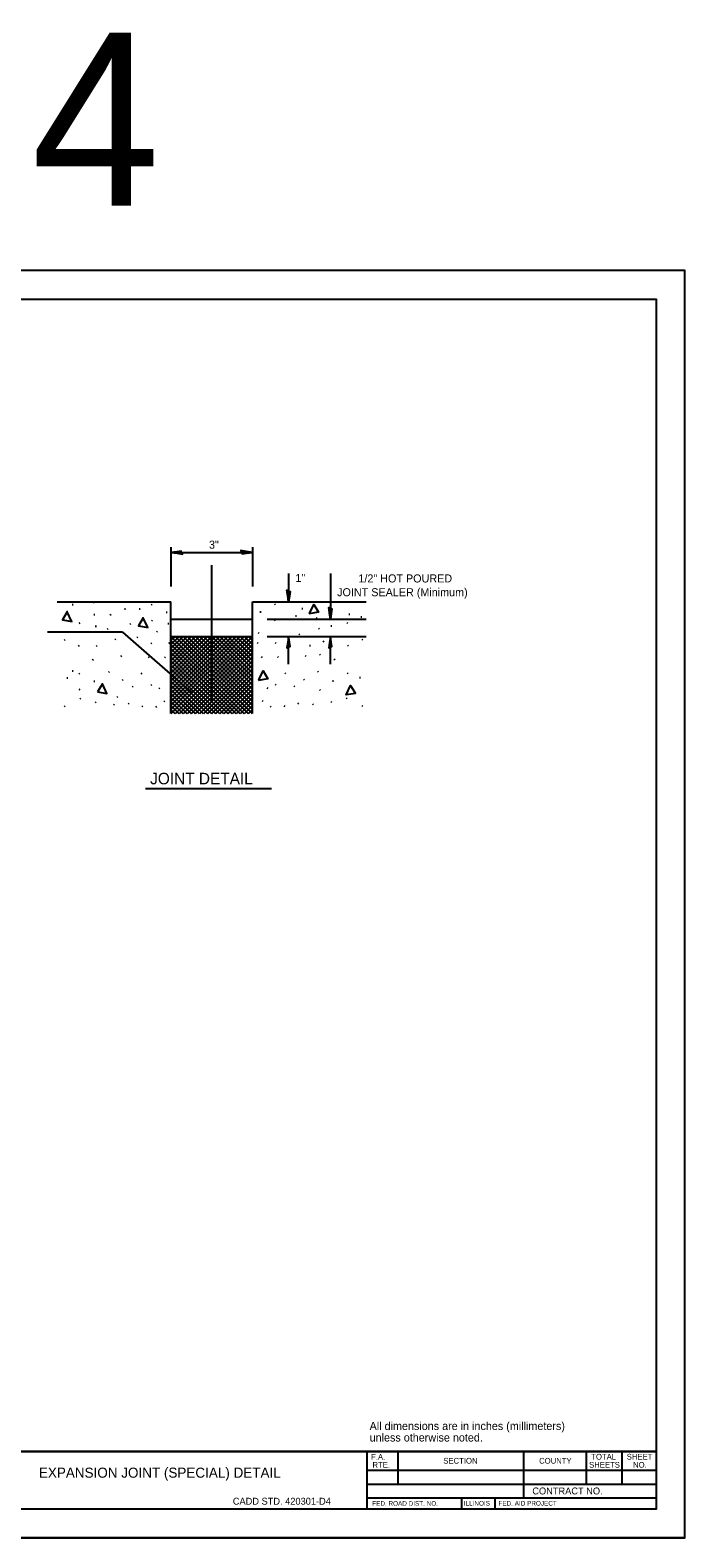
# Model space of a CAD drawing. Extents: x 112682 to 126021, y 61994 to 72129.
# Drawn here: x 117775 to 118343, y 67294 to 68602 of the extents above; entities that cross this region are included whole.
import ezdxf

# ---------------------------------------------------------------- set-up
doc = ezdxf.new("R2010")
doc.units = 0
for name, color, linetype in [('Sheets_50 Reference Boundary', 7, 'Continuous'), ('Sheets_General Details', 7, 'Continuous'), ('Sheets_Printer Plotting Border', 7, 'Continuous')]:
    doc.layers.add(name, color=color, linetype=linetype)

msp = doc.modelspace()

# ---------------------------------------------------------------- linework, layer by layer
at = {"layer": 'Sheets_50 Reference Boundary'}
msp.add_lwpolyline([(116743.2, 68368.9), (118318.2, 68368.9), (118318.2, 67368.9), (116743.2, 67368.9)], close=True, dxfattribs=at)
at = {"layer": 'Sheets_General Details'}
for p, q in [((118343.2, 68393.9), (116643.2, 68393.9)), ((118343.2, 67293.9), (118343.2, 68393.9)), ((117896.9, 68153.7), (117896.9, 68119.5)), ((117896.9, 68149.2), (117967.6, 68149.2)), ((117967.6, 68153.7), (117967.6, 68119.5)), ((117932.3, 68020.2), (117932.3, 68138.2)), ((117999.1, 68130.8), (117999.1, 68106.3)), ((118035.5, 68130.8), (118035.5, 68091.3)), ((117798.2, 68106.3), (117896.9, 68106.3)), ((117806.4, 68098), (117807.3, 68098)), ((117811.1, 68104.1), (117812, 68104.1)), ((117829.3, 68105.9), (117830.2, 68105.9)), ((117856.5, 68100.3), (117857.4, 68100.3)), ((117869.3, 68100.3), (117870.2, 68100.3)), ((117880, 68103.7), (117880.7, 68104.4)), ((117892.8, 68097.4), (117893.7, 68097.4)), ((117896.9, 68009.3), (117896.9, 68106.3)), ((117967.6, 68009.3), (117967.6, 68106.3)), ((117967.6, 68106.3), (118066.3, 68106.3)), ((117975.1, 68097.4), (117974.2, 68097.4)), ((117987.8, 68103.7), (117987.2, 68104.4)), ((118006.9, 68106), (118005.9, 68106)), ((118011.4, 68100.3), (118010.4, 68100.3)), ((118038.6, 68105.9), (118037.7, 68105.9)), ((117817.3, 68087.5), (117817.9, 68088.2)), ((117829.9, 68095.2), (117830.8, 68095.2)), ((117831.2, 68085.1), (117832.1, 68085.1)), ((117844.1, 68094.8), (117844.7, 68095.5)), ((117861.4, 68086.9), (117862.1, 68087.5)), ((117880.2, 68089.8), (117880.8, 68090.4)), ((117894.1, 68087.4), (117895, 68087.4)), ((117896.9, 68091.3), (117967.6, 68091.3)), ((117980.3, 68091.3), (118066.3, 68091.3)), ((117987.7, 68089.8), (117987, 68090.4)), ((118005.9, 68093.7), (118005, 68093.7)), ((118023.8, 68091.7), (118023.1, 68092.4)), ((118036.7, 68085.1), (118035.7, 68085.1)), ((118050.6, 68087.5), (118049.9, 68088.2)), ((118052.2, 68095.2), (118051.3, 68095.2)), ((118062.7, 68092.9), (118061.7, 68092.9)), ((117854.8, 68079.9), (117789.8, 68079.9)), ((117804.5, 68073), (117805.1, 68073.6)), ((117841.9, 68082.5), (117842.4, 68083)), ((117848.5, 68073.5), (117849.1, 68074.1)), ((117854.8, 68079.9), (117914.7, 68027.5)), ((117867.4, 68075.3), (117868, 68075.9)), ((117879.6, 68070), (117880.3, 68070.6)), ((117884.5, 68080.2), (117885.1, 68080.8)), ((117895.1, 68070), (117895.8, 68070.6)), ((117896.9, 68076.3), (117967.6, 68076.3)), ((117896.9, 68019.7), (117953.5, 68076.3)), ((117896.9, 68076.3), (117963.8, 68009.3)), ((117896.9, 68026.8), (117946.4, 68076.3)), ((117896.9, 68033.9), (117939.3, 68076.3)), ((117896.9, 68040.9), (117932.3, 68076.3)), ((117896.9, 68048), (117925.2, 68076.3)), ((117896.9, 68055.1), (117918.1, 68076.3)), ((117896.9, 68062.2), (117911, 68076.3)), ((117896.9, 68069.2), (117904, 68076.3)), ((117896.9, 68012.7), (117960.5, 68076.3)), ((117896.9, 68016.2), (117957, 68076.3)), ((117896.9, 68023.3), (117949.9, 68076.3)), ((117896.9, 68030.3), (117942.9, 68076.3)), ((117896.9, 68037.4), (117935.8, 68076.3)), ((117896.9, 68044.5), (117928.7, 68076.3)), ((117896.9, 68051.5), (117921.6, 68076.3)), ((117896.9, 68058.6), (117914.6, 68076.3)), ((117896.9, 68065.7), (117907.5, 68076.3)), ((117896.9, 68072.8), (117900.4, 68076.3)), ((117896.9, 68072.8), (117960.3, 68009.3)), ((117897.1, 68009.3), (117964.1, 68076.3)), ((117900.4, 68076.3), (117967.4, 68009.3)), ((117900.7, 68009.3), (117967.6, 68076.3)), ((117904, 68076.3), (117967.6, 68012.7)), ((117904.2, 68009.3), (117967.6, 68072.8)), ((117907.5, 68076.3), (117967.6, 68016.2)), ((117911, 68076.3), (117967.6, 68019.7)), ((117914.6, 68076.3), (117967.6, 68023.3)), ((117918.1, 68076.3), (117967.6, 68026.8)), ((117921.6, 68076.3), (117967.6, 68030.3)), ((117925.2, 68076.3), (117967.6, 68033.9)), ((117928.7, 68076.3), (117967.6, 68037.4)), ((117932.3, 68076.3), (117967.6, 68040.9)), ((117935.8, 68076.3), (117967.6, 68044.5)), ((117939.3, 68076.3), (117967.6, 68048)), ((117942.9, 68076.3), (117967.6, 68051.5)), ((117946.4, 68076.3), (117967.6, 68055.1)), ((117949.9, 68076.3), (117967.6, 68058.6)), ((117953.5, 68076.3), (117967.6, 68062.2)), ((117957, 68076.3), (117967.6, 68065.7)), ((117960.5, 68076.3), (117967.6, 68069.2)), ((117964.1, 68076.3), (117967.6, 68072.8)), ((117972.7, 68070), (117972.1, 68070.6)), ((117973.6, 68078.9), (117973, 68079.5)), ((117980.3, 68076.3), (118066.3, 68076.3)), ((117988.3, 68070), (117987.6, 68070.6)), ((117999.1, 68052.2), (117999.1, 68076.3)), ((118008.7, 68077.5), (118008.1, 68078.2)), ((118025.9, 68082.5), (118025.4, 68083)), ((118029.9, 68071.4), (118029.2, 68072)), ((118035.5, 68052.2), (118035.5, 68076.3)), ((118063.4, 68073), (118062.8, 68073.6)), ((117816.7, 68067.7), (117817.4, 68068.4)), ((117832.2, 68067.7), (117832.9, 68068.4)), ((117853.5, 68058.7), (117854.2, 68059.3)), ((117877.5, 68058), (117878.1, 68058.6)), ((117891.6, 68058), (117892.2, 68058.6)), ((117896.9, 68069.2), (117956.8, 68009.3)), ((117896.9, 68065.7), (117953.2, 68009.3)), ((117896.9, 68062.2), (117949.7, 68009.3)), ((117896.9, 68062.2), (117949.7, 68009.3)), ((117896.9, 68062.2), (117949.7, 68009.3)), ((117896.9, 68058.6), (117946.2, 68009.3)), ((117907.7, 68009.3), (117967.6, 68069.2)), ((117911.3, 68009.3), (117967.6, 68065.7)), ((117914.8, 68009.3), (117967.6, 68062.2)), ((117918.3, 68009.3), (117967.6, 68058.6)), ((117976.3, 68058), (117975.6, 68058.6)), ((117990.4, 68058), (117989.7, 68058.6)), ((118014.4, 68058.7), (118013.7, 68059.3)), ((118018, 68068.1), (118017.1, 68068.1)), ((118026.8, 68060), (118026.2, 68060.6)), ((118051.2, 68067.7), (118050.5, 68068.4)), ((117811.1, 68046.3), (117812, 68046.3)), ((117817.1, 68043.7), (117817.8, 68044.4)), ((117828.7, 68055.7), (117829.3, 68056.4)), ((117842.9, 68045.3), (117843.6, 68045.9)), ((117871.1, 68043.9), (117871.8, 68044.5)), ((117896.9, 68055.1), (117942.6, 68009.3)), ((117896.9, 68051.5), (117939.1, 68009.3)), ((117896.9, 68048), (117935.6, 68009.3)), ((117896.9, 68044.5), (117932, 68009.3)), ((117921.9, 68009.3), (117967.6, 68055.1)), ((117925.4, 68009.3), (117967.6, 68051.5)), ((117928.9, 68009.3), (117967.6, 68048)), ((117932.5, 68009.3), (117967.6, 68044.5)), ((117996.7, 68043.9), (117996.1, 68044.5)), ((118024.9, 68045.3), (118024.3, 68045.9)), ((118039.2, 68055.7), (118038.5, 68056.4)), ((118050.7, 68043.7), (118050.1, 68044.4)), ((117806.4, 68040.3), (117807.3, 68040.3)), ((117829.9, 68037.4), (117830.8, 68037.4)), ((117854.9, 68038.4), (117855.5, 68039)), ((117863.4, 68032.4), (117864.1, 68033)), ((117879.6, 68033.9), (117880.3, 68034.5)), ((117886.7, 68031), (117887.3, 68031.6)), ((117896.9, 68040.9), (117928.5, 68009.3)), ((117896.9, 68037.4), (117925, 68009.3)), ((117896.9, 68033.9), (117921.4, 68009.3)), ((117936, 68009.3), (117967.6, 68040.9)), ((117939.5, 68009.3), (117967.6, 68037.4)), ((117943.1, 68009.3), (117967.6, 68033.9)), ((117981.2, 68031), (117980.5, 68031.6)), ((117988.2, 68033.9), (117987.6, 68034.5)), ((118004.4, 68032.4), (118003.8, 68033)), ((118013, 68038.4), (118012.3, 68039)), ((118038, 68037.4), (118037.1, 68037.4)), ((118061.5, 68040.3), (118060.6, 68040.3)), ((117817.3, 68029.8), (117817.9, 68030.4)), ((117817.9, 68022.1), (117818.6, 68022.7)), ((117831.3, 68018.9), (117831.9, 68019.5)), ((117850.2, 68023.4), (117850.8, 68024.1)), ((117860, 68017.7), (117860.6, 68018.3)), ((117890.9, 68019.7), (117891.6, 68020.3)), ((117896.9, 68030.3), (117917.9, 68009.3)), ((117896.9, 68026.8), (117914.3, 68009.3)), ((117896.9, 68023.3), (117910.8, 68009.3)), ((117896.9, 68019.7), (117907.3, 68009.3)), ((117946.6, 68009.3), (117967.6, 68030.3)), ((117950.2, 68009.3), (117967.6, 68026.8)), ((117953.7, 68009.3), (117967.6, 68023.3)), ((117957.2, 68009.3), (117967.6, 68019.7)), ((117976.9, 68019.7), (117976.3, 68020.3)), ((118007.9, 68017.7), (118007.2, 68018.3)), ((118026.7, 68029.3), (118026.1, 68030)), ((118036.5, 68018.9), (118035.9, 68019.5)), ((118049.9, 68022.1), (118049.3, 68022.7)), ((117804.5, 68015.3), (117805.1, 68015.9)), ((117847.2, 68016.8), (117847.8, 68017.5)), ((117871.9, 68015.4), (117872.5, 68016.1)), ((117883.8, 68014.9), (117884.5, 68015.5)), ((117896.9, 68016.2), (117903.7, 68009.3)), ((117896.9, 68012.7), (117896.9, 68012.6)), ((117896.9, 68012.7), (117900.2, 68009.3)), ((117960.8, 68009.3), (117967.6, 68016.2)), ((117964.3, 68009.3), (117967.6, 68012.7)), ((117967.6, 68012.6), (117967.6, 68012.7)), ((117984, 68014.9), (117983.4, 68015.5)), ((117996, 68015.4), (117995.3, 68016.1)), ((118020.7, 68016.8), (118020, 68017.5)), ((118063.4, 68015.3), (118062.8, 68015.9)), ((117874.7, 67944.4), (117984.2, 67944.4)), ((116743.2, 67368.9), (118318.2, 67368.9)), ((118066.9, 67368.9), (118066.9, 67318.9)), ((118093.9, 67368.9), (118093.9, 67340.6)), ((118202.9, 67368.9), (118202.9, 67328.6)), ((118257.5, 67368.9), (118257.5, 67340.6)), ((118288.5, 67368.9), (118288.5, 67340.6)), ((118066.9, 67352.6), (118318.2, 67352.6)), ((118066.9, 67340.6), (118318.2, 67340.6)), ((118066.9, 67328.6), (118318.2, 67328.6)), ((118149.2, 67328.6), (118149.2, 67318.9)), ((118178.2, 67328.6), (118178.2, 67318.9)), ((118343.2, 67293.9), (116643.2, 67293.9))]:
    msp.add_line(p, q, dxfattribs=at)
msp.add_lwpolyline([(116743.2, 68368.9), (118318.2, 68368.9), (118318.2, 67318.9), (116743.2, 67318.9)], close=True, dxfattribs=at)
for points in [[(117906.1, 68149.1), (117905.8, 68150.4), (117901.9, 68149.8), (117896.9, 68149.2), (117902.2, 68148.5), (117906.9, 68147.7), (117906.1, 68149.1), (117905.7, 68150), (117900.2, 68149.2), (117906.2, 68148.2), (117905.3, 68149.3), (117902.8, 68149.2), (117905.2, 68148.8)], [(117958.4, 68149.3), (117958.7, 68148), (117962.6, 68148.6), (117967.6, 68149.2), (117962.3, 68149.9), (117957.6, 68150.8), (117958.4, 68149.3), (117958.8, 68148.4), (117964.3, 68149.2), (117958.3, 68150.3), (117959.2, 68149.1), (117961.7, 68149.2), (117959.3, 68149.6)], [(117999, 68115.5), (118000.4, 68115.2), (117999.8, 68111.3), (117999.1, 68106.3), (117998.4, 68111.6), (117997.6, 68116.3), (117999, 68115.5), (117999.9, 68115.1), (117999.1, 68109.6), (117998.1, 68115.6), (117999.3, 68114.7), (117999.1, 68112.2), (117998.7, 68114.6)], [(117810.6, 68089.6), (117806.8, 68097.6), (117802.7, 68090.7), (117811, 68089.3)], [(118017.1, 68096.1), (118020.9, 68104.1), (118025, 68097.2), (118016.7, 68095.8)], [(118035.3, 68100.5), (118036.7, 68100.2), (118036.1, 68096.3), (118035.5, 68091.3), (118034.7, 68096.6), (118033.9, 68101.3), (118035.3, 68100.5), (118036.2, 68100.1), (118035.4, 68094.6), (118034.4, 68100.6), (118035.6, 68099.7), (118035.4, 68097.2), (118035.1, 68099.6)], [(117876.5, 68084.5), (117872.8, 68092.5), (117868.7, 68085.5), (117877, 68084.1)], [(117999, 68067.1), (118000.4, 68067.4), (117999.8, 68071.3), (117999.1, 68076.3), (117998.4, 68071), (117997.6, 68066.3), (117999, 68067.1), (117999.9, 68067.5), (117999.1, 68072.9), (117998.1, 68067), (117999.3, 68067.9), (117999.1, 68070.4), (117998.7, 68068)], [(118035.3, 68067.1), (118036.7, 68067.4), (118036.1, 68071.3), (118035.5, 68076.3), (118034.7, 68071), (118033.9, 68066.3), (118035.3, 68067.1), (118036.2, 68067.5), (118035.4, 68072.9), (118034.4, 68067), (118035.6, 68067.9), (118035.4, 68070.4), (118035.1, 68068)], [(117973.1, 68038.5), (117976.9, 68046.5), (117981, 68039.5), (117972.7, 68038.1)], [(117833.2, 68028.1), (117841.3, 68026.7), (117837.4, 68035), (117833.2, 68028.1)], [(118057.1, 68026.8), (118049.1, 68025.5), (118052.9, 68033.8), (118057.1, 68026.8)]]:
    msp.add_lwpolyline(points, dxfattribs=at)
at = {"layer": 'Sheets_Printer Plotting Border'}
msp.add_lwpolyline([(116643.2, 67293.9), (118343.2, 67293.9), (118343.2, 68393.9), (116643.2, 68393.9)], close=True, dxfattribs=at)

# ---------------------------------------------------------------- texts
at = {"layer": 'Sheets_General Details'}
for s, height, p in [('420301-D4', 150, (116894.8, 68450.2)), ('3"', 7, (117929.9, 68152.4)), ('1"', 7, (118005, 68123.5)), ('1/2" HOT POURED ', 7, (118059.7, 68123.1)), ('JOINT SEALER (Minimum)', 7, (118041.2, 68111.1)), ('JOINT DETAIL', 10, (117878.8, 67947.9)), ('All dimensions are in inches (millimeters)', 7.001, (118069.4, 67387.5)), ('unless otherwise noted.', 7.001, (118069.4, 67377.5)), ('F.A. ', 5, (118070.7, 67361.7)), ('TOTAL', 5, (118261.9, 67361.8)), ('SHEET', 5, (118292.7, 67361.8)), ('EXPANSION JOINT (SPECIAL) DETAIL', 8.75, (117782.2, 67346.1)), ('RTE.', 5, (118071.9, 67354.7)), ('SECTION', 5, (118133.4, 67358.3)), ('COUNTY', 5, (118216.6, 67358.3)), ('SHEETS', 5, (118260, 67354.8)), ('NO.', 5, (118298.2, 67354.8)), ('CONTRACT NO.      ', 6, (118210.7, 67331.6)), ('   CADD STD. 420301-D4', 6, (117943.9, 67322.7)), ('FED. ROAD DIST. NO.  ', 4, (118071.7, 67321.8)), ('ILLINOIS', 4, (118151.2, 67321.9)), ('FED. AID PROJECT', 4, (118181.3, 67321.9))]:
    msp.add_text(s, height=height, dxfattribs=at).set_placement(p)

doc.saveas('drawing.dxf')
